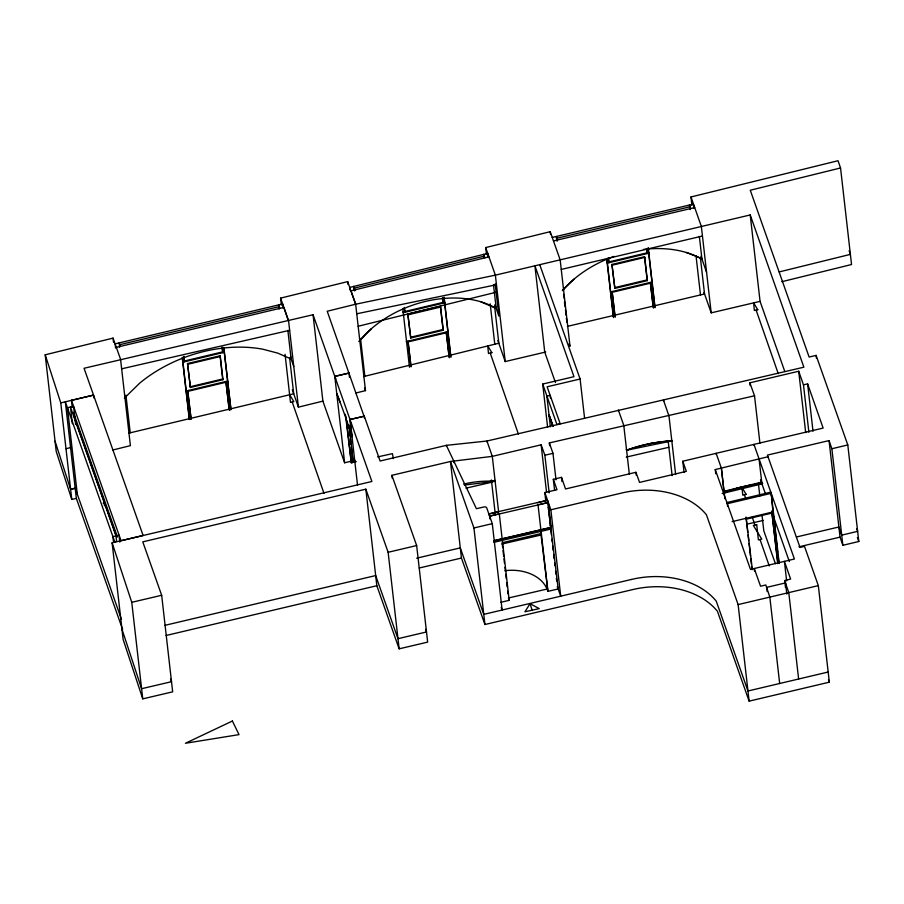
<?xml version="1.0" encoding="UTF-8"?>
<svg xmlns="http://www.w3.org/2000/svg" width="904" height="904" viewBox="0 0 904 904"><rect width="100%" height="100%" fill="white"/><g stroke="black" fill="none" stroke-linecap="round" stroke-linejoin="round"><path stroke-width="1.36" d="M530.015 603.657L524.953 611.782L539.236 608.618L530.015 603.657L532.14 610.189M359.34 341.045L371.115 328.943M124.345 398.167L139.657 383.183A113.949 78.004 -19.7 0 1 262.691 349.181L277.731 353.114L291.122 358.99L291.02 358.052M562.717 290.218L574.108 279.042M723.81 491.912L724.138 492.827L728.522 491.075M724.138 492.827L721.369 468.091L716.126 453.322L682.791 461.243L684.068 472.396M728.805 490.974L733.415 489.358M345.384 414.281L351.317 462.825L353.283 462.317L349.023 424.936M114.887 542.219L65.337 401.817L76.343 498.375L71.778 499.449L56.206 451.367L45.2 354.809L113.056 338.119L120.56 359.25L130.402 445.649L112.83 450M281.393 305.1L280.59 298.128L347.678 281.607L355.656 304.219L365.498 390.63L356.018 392.969M486.488 254.532L485.697 247.572L550.208 231.684L560.164 259.866L570.006 346.277L569.102 343.712M691.922 205.332L690.972 196.97L838.019 160.731L840.55 167.974L851.545 264.522L781.79 281.72M840.55 167.974L750.275 190.235L809.125 357.046L816.109 355.396L847.794 444.949L858.8 541.496L842.867 545.293L840.042 537.134L829.047 440.587L767.428 455.096L800.029 547.451L804.515 546.389L818.323 585.622L829.33 682.17L749.122 701.142L717.437 611.296A75.959 54.737 -6.5 0 0 632.506 589.634L484.928 624.517L461.447 558.028L450.452 461.481L492.296 456.362L541.134 444.813L544.875 455.22L549.169 492.838M484.295 256.137L354.424 288.105L354.741 290.896M488.974 256.826L350.955 290.862L355.656 304.219L495.369 275.155L750.218 214.96L803.882 367.193L486.951 441.028L446.339 445.344L380.098 461.017L364.267 416.168L350.051 419.512L351.995 436.598A195.874 22.272 76.7 0 0 336.729 393.489L340.164 402.337M335.7 378.968L313.055 314.728L84.061 368.267L143.114 535.496L121.057 540.716L71.45 400.336L93.496 395.116L93.813 397.907M355.656 304.219L327.225 311.247L364.323 417.06M358.165 326.254L496.149 292.229M779.271 271.912L850.393 254.374L849.127 250.758M363.532 376.584L498.816 343.226L494.691 306.987M292.32 389.85L298.41 407.15L322.897 401.127L313.055 314.728M715.742 473.752L715.267 469.571L768.004 456.735M724.014 491.29L761.71 482.114M722.16 493.527L762.739 483.651M785.474 587.498L784.683 580.526L790.616 579.08L784.412 561.373L786.638 580.888M119.825 344.673L279.178 306.637M116.333 347.362L283.867 307.383L288.41 320.784M187.512 363.555L220.045 355.792L220.305 356.515L222.949 379.703L190.416 387.477L187.512 363.555L190.416 387.477M187.772 364.278L220.305 356.515M611.951 264.465L644.484 256.702L644.744 257.425L647.388 280.624L614.856 288.387L611.951 264.465L614.856 288.387M407.84 314.083L440.372 306.32L440.632 307.044L443.276 330.231L410.744 338.006L407.84 314.083L410.744 338.006M612.211 265.188L644.744 257.425M408.099 314.807L440.632 307.044M71.778 499.449L60.771 402.901L93.496 395.116M190.156 386.754L222.689 378.979L220.045 355.792M614.596 287.664L647.128 279.901L644.484 256.702M410.484 337.282L443.016 329.508L440.372 306.32M128.922 433.118L293.71 393.782L289.585 357.555M182.212 357.295L189.207 418.733L189.467 419.456L191.094 419.06L187.682 390.618L191.094 419.06M229.322 409.941L225.898 381.499L229.062 409.218L229.322 409.941L230.949 409.557L223.943 348.119M65.992 448.712L71.45 447.412M55.042 441.22L70.614 489.301L76.072 488.002M103.169 503.223L104.186 502.986L104.593 504.138M808.888 432.248L803.486 384.867L807.622 383.884L823.137 428.078L716.126 453.322L716.228 454.249M554.604 490.454L553.327 479.312L561.508 477.368L565.542 488.962L635.919 472.295L639.557 482.397L686.351 471.357L682.791 461.243M842.867 545.293L831.872 448.746L847.794 444.949M727.607 506.364L727.302 503.709L771.214 493.313L779.169 563.102M732.048 521.642L773.327 511.867L772.92 510.703M818.323 585.622L738.127 604.595L749.122 701.142M631.354 579.487A75.959 54.737 -6.5 0 1 716.25 601.16L747.97 690.995L828.177 672.022M552.254 237.436L693.458 204.089L693.933 208.259M553.474 240.939L694.713 207.592M561.26 269.437L702.442 236.023M349.452 377.375L349.091 373.013L334.785 376.38L344.627 462.78L355.023 460.328M567.441 326.367L704.532 293.981L700.397 257.753M497.844 340.537L505.223 361.566L545.711 352.006M70.614 489.301L75.19 488.228L121.464 619.353M547.621 427.276L542.705 384.064L573.972 376.674L534.908 265.799L544.762 352.198L555.452 382.561M539.733 264.657L580.108 379.013L547.112 386.788L560.186 423.727L556.898 424.462L542.705 384.064M750.173 385.601L749.857 382.81L798.707 371.25L803.486 384.867M392.189 478.114L391.873 475.323L450.452 461.481L473.933 527.97L484.928 624.517M391.873 475.323L416.654 545.553L427.66 642.111L399.139 648.835L388.132 552.276L365.837 489.166L142.787 541.858L161.669 595.284L172.664 691.842L142.753 698.86L123.125 639.388L112.119 542.829L371.883 481.482L334.785 376.38L348.967 373.081M549.655 445.717L549.338 442.926L754.524 395.782L749.857 382.81M498.635 511.743L488.906 514.037M473.933 527.97L492.284 523.642L486.725 507.89A2.226 1.605 -6.5 0 0 484.092 506.929L476.419 508.715L446.339 445.344L446.44 446.271M557.452 586.922L560.706 596.188L550.864 509.788L621.5 493.075A75.959 54.737 -6.5 0 1 706.408 514.76L738.127 604.595M388.132 552.276L416.654 545.553M416.699 558.186L460.294 547.88L483.776 614.37L631.354 579.475M494.013 540.648L551.101 527.348L548.253 502.421L538.027 504.816L540.874 529.744M493.72 540.874L551.146 527.495L550.333 525.167M493.878 542.321L551.338 528.942M502.138 542.773L541.485 533.462M724.997 491.493L756.219 484.115M164.946 625.342L375.68 575.565L397.975 638.687L426.496 631.964L425.569 629.308M419.219 568.017L461.447 558.028M166.099 635.489L376.832 585.713L365.837 489.166M500.669 602.346L509.189 600.346L502.353 540.332M796.447 536.987L838.889 526.987L841.714 535.145L857.647 531.349L856.698 528.693M798.966 546.818L840.042 537.134M703.979 292.342L711.199 312.852L760.061 301.36L750.218 214.96M537.371 502.76L547.541 500.375M548.31 502.556L489.663 516.218L488.849 513.89L547.496 500.228L558.186 588.956L547.926 591.363L540.648 531.789M142.753 698.86L131.758 602.313L161.669 595.284M364.233 416.213L350.051 419.512L357.509 485.007M545.779 500.918L544.818 492.556L556.988 489.731L553.327 479.312M547.169 589.024L508.432 598.007L509.189 600.346M626.246 457.085L668.824 447.299M501.957 544.027L541.428 534.919M121.644 368.821L289.664 330.31M544.875 455.22L552.988 453.345L549.338 442.926M466.001 488.16L492.07 482.16M746.817 524.196L763.304 520.41M352.244 462.543L356.266 461.661M377.68 456.904L392.404 453.65L392.991 456.644A42.386 30.544 -6.5 0 1 393.183 458.599M356.741 313.79L496.465 284.726M649.727 443.706L668.904 441.118M752.433 484.849L760.682 483.934M464.453 485.052L495.132 481.301L494.804 480.34M760.829 483.922L761.914 483.855L759.066 458.916M669.265 441.084L671.819 440.937L671.48 439.965M490.228 481.12L495.132 481.301M686.272 252.487L698.25 257.154M480.962 301.846L496.194 308.433L493.494 284.737M698.95 257.504L700.058 258.081M700.984 258.578L701.945 259.12L699.368 236.464M289.664 394.754L293.845 401.625L290.489 402.427L285.065 354.334M547.462 590.233L546.31 587.498A39.889 28.747 -6.5 0 0 505.11 570.673M746.037 517.065L752.343 569.441M746.139 517.935L746.602 519.088L772.185 513.02L771.824 511.901M484.939 257.843L483.629 254.374L483.956 257.154M557.339 586.628L558.186 588.956M784.683 580.526L788.785 592.629L798.627 679.04M647.128 279.901L647.388 280.624M443.016 329.508L443.276 330.231M222.689 378.979L222.949 379.703M230.949 409.557L223.683 347.396M727.302 503.709L726.895 502.545L770.807 492.149L771.259 496.126M626.269 449.277L626.608 450.237L671.819 440.937A107.531 74.015 -16.3 0 0 626.596 450.226A107.531 74.026 -16.3 0 1 671.83 440.903M553.09 426.202L548.988 414.653L553.09 426.259M549.146 416.009L552.785 426.281M857.387 537.507L858.8 541.496M760.061 301.36L784.796 371.521M690.972 196.97L701.357 226.452L711.199 312.852M700.95 256.295L706.578 272.262M760.513 479.888L765.631 494.375M772.14 512.817L789.339 561.553M775.417 563.746L763.801 530.817L762.049 515.449M715.267 469.571L750.478 569.407L794.401 559.011L753.947 444.406L754.06 445.333M564.446 303.021L565.384 305.676M501.2 607.42L502.127 610.042L492.284 523.642M364.561 387.963L365.498 390.63M322.897 401.127L344.627 462.78M280.59 298.128L288.568 320.75L298.41 407.15M376.832 585.713L399.139 648.835M290.5 357.249L293.789 366.561M170.585 679.085L171.511 681.695L141.6 688.712L121.972 629.24M73.473 412.552L117.475 537.044M73.699 415.399L116.288 535.914M76.343 498.375L122.616 629.5M690.633 208.541L689.413 205.05L689.888 209.231M557.531 239.967L556.322 236.543L556.796 240.713M485.697 247.572L495.369 275.155L505.223 361.566M494.974 304.964L496.194 308.433A91.519 62.466 -20.5 0 0 358.956 341.52M544.818 492.556L550.864 509.788M355.001 289.89L353.769 286.398L354.255 290.579M279.822 308.343L278.613 304.908L279.099 309.089M120.379 346.401L119.158 342.91L119.633 347.091M828.482 679.763L829.33 682.17M744.41 494.737L745.789 498.692M752.218 517.133L754.976 525.043M760.027 539.518L769.236 565.904M495.042 305.077L498.85 316.004L495.2 283.912M829.047 440.587L831.872 448.746M756.128 310.095L778.276 373.747M490.239 353.125L518.387 434.044M292.195 401.986L323.982 493.347M348.277 425.253L351.995 436.598M112.119 542.829L131.758 602.313M45.2 354.809L60.771 402.901M761.733 482.295L761.914 483.855L759.575 484.013A76.75 49.178 -18.9 0 0 724.183 492.895M816.109 355.396L816.425 358.187M807.622 383.884L813.012 431.264M798.707 371.25L805.69 432.575M786.819 594.064L785.542 582.91L766.671 587.363L767.146 591.544M771.564 498.782L774.027 520.399M774.344 523.167L777.655 552.242M777.971 555.011L778.909 563.328M777.926 563.373L771.722 511.031L777.722 563.655M754.524 395.782L759.925 443.163M758.388 483.312L759.823 495.98M779.677 683.514L769.835 597.103L765.812 584.978L760.546 586.21L754.264 568.514L754.58 571.294M746.195 518.444L747.777 532.298M748.094 535.066L748.727 540.603M749.043 543.372L750.456 555.836M750.772 558.604L751.405 564.141M751.721 566.91L752.038 569.678M721.369 468.091L724.861 498.748M696.035 255.922L700.487 294.941M690.294 209.558L689.978 206.779L556.875 238.26L557.192 241.052M675.65 474.532L668.983 416.009L663.536 400.359L663.649 401.286M648.224 247.662L655.072 307.699M648.123 248.317L654.812 306.976M646.755 249.425L647.23 253.561L646.496 248.702M653.445 308.083L650.338 282.41L653.185 307.36M668.135 440.666L672.113 475.617M635.919 472.295L636.235 475.086M608.539 258.544L609.002 262.68L608.279 257.821M615.217 317.214L612.121 291.54L614.957 316.49M606.912 258.94L613.59 317.598M606.81 259.595L613.33 316.875M629.32 474.08L623.76 425.298L618.336 409.987L618.438 410.913M580.108 379.013L584.56 418.032M563.723 294.32L564.198 298.501M564.514 301.292L565.147 306.863M565.463 309.654L566.096 315.225M566.412 318.016L566.898 322.197M550.208 231.684L550.525 234.475M561.508 477.368L561.983 481.549M550.479 398.155L550.163 395.364L546.875 396.099L550.366 426.756M552.988 453.345L556.005 479.832M548.276 507.155L548.649 510.071M549.123 514.229L549.598 518.387M550.016 522.399L550.502 526.614M550.977 530.806L551.451 534.987M551.926 539.179L552.242 541.971M552.728 546.152L553.203 550.344M553.677 554.525L554.152 558.717M554.638 562.909L554.954 565.701M555.587 571.283L555.903 574.074M556.378 578.255L556.706 581.046M541.134 444.813L546.536 492.194M541.089 531.349L547.926 591.363M488.239 257.572L487.764 253.391L349.746 287.427L350.063 290.207M490.183 303.834L494.793 344.254M502.138 538.739L499.302 513.8L489.618 516.071L489.979 518.986M498.646 512.116L492.296 456.362L486.951 441.028L487.064 441.954M502.228 543.564L502.703 547.756M503.031 550.547L503.664 556.129M503.98 558.921L504.455 563.113M504.929 567.294L505.415 571.486M505.731 574.277L506.206 578.458M506.681 582.651L507.155 586.843M507.641 591.024L507.958 593.815M491.392 479.934L495.211 513.495M444.113 297.269L450.949 357.306M444.011 297.924L450.689 356.583M442.485 297.653L443.107 303.168L442.384 298.309M449.322 357.701L446.226 332.028L449.062 356.978M453.808 461.074L453.977 462.633M404.416 308.162L404.89 312.298L404.156 307.439M411.105 366.821L407.998 341.147L410.845 366.097M402.788 308.546L409.478 367.205M360.56 338.672L364.843 376.301M364.357 417.332L364.448 418.1M347.678 281.607L347.995 284.398M349.351 430.44L349.984 435.977M350.3 438.745L350.933 444.282M351.249 447.051L352.831 460.904M346.108 417.128L351.317 462.825M287.867 330.412L290.851 356.549M290.885 356.843L290.986 357.747M283.144 308.128L282.669 303.947L115.113 343.87L115.588 348.051M222.158 347.125L222.791 352.639L222.056 347.78M183.941 356.255L184.563 361.769L183.84 356.911M182.472 358.018L189.467 419.456M125.938 395.184L130.232 432.813M113.056 338.119L113.542 342.3M119.803 542.129L119 535.168L112.898 536.648L113.542 542.219M116.627 541.473L115.995 535.891L70.456 407.026L72.365 423.75M104.186 502.986L104.491 505.743M75.62 424.394L73.552 406.28L67.45 407.76L77.292 494.172M71.45 400.336L72.241 407.308M733.438 489.426A76.75 49.121 -18.9 0 1 742.873 486.759M463.616 484.092A75.699 52.488 -7.4 0 1 495.155 481.312M562.333 290.67A94.502 64.636 -19.5 0 1 614.019 256.397M643.467 249.425A94.502 64.636 -19.5 0 1 701.945 259.12M232.384 721.03L185.422 743.269L239.018 734.624L232.384 721.03M491.866 352.696L488.51 353.509L487.697 345.825L491.866 352.696M746.15 494.352L742.794 495.166L741.969 487.482L746.15 494.352M224.158 351.532L182.676 361.43L182.936 362.154L224.418 352.255L224.158 351.532M648.597 252.453L607.115 262.352L607.375 263.075L648.857 253.176L648.597 252.453M444.474 302.06L403.003 311.959L403.263 312.682L444.734 302.783L444.474 302.06M227.525 381.104L186.054 391.003L186.314 391.726L227.785 381.827L227.525 381.104M651.965 282.025L610.494 291.924L610.742 292.647L652.225 282.749L651.965 282.025M447.853 331.632L406.371 341.531L406.63 342.254L448.113 332.356L447.853 331.632M757.767 309.733L754.388 310.479L753.597 302.863L757.767 309.733M756.704 524.659L753.326 525.405L761.756 539.134L758.388 539.88L756.704 524.659"/></g></svg>
